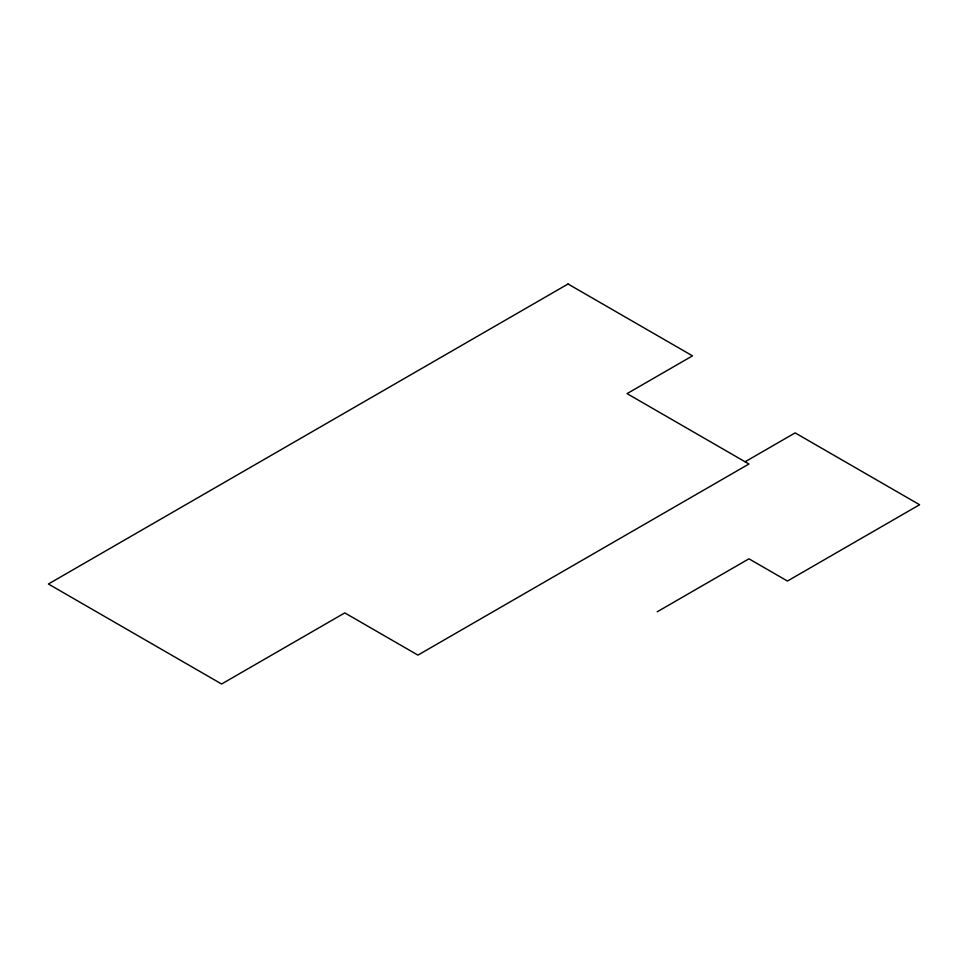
<?xml version="1.0" encoding="UTF-8"?>
<svg xmlns="http://www.w3.org/2000/svg" width="968" height="968" viewBox="0 0 968 968"><rect width="100%" height="100%" fill="white"/><g stroke="black" fill="none" stroke-linecap="round" stroke-linejoin="round"><path stroke-width="1.45" d="M745.106 461.772L795.139 432.89L919.6 504.739L787.444 581.042L748.954 558.814L657.212 611.788M568.047 283.987L48.4 584.006L221.612 684.013L344.789 612.889L417.922 655.118L748.954 463.999L627.058 393.625L692.495 355.849L568.047 283.987"/></g></svg>
